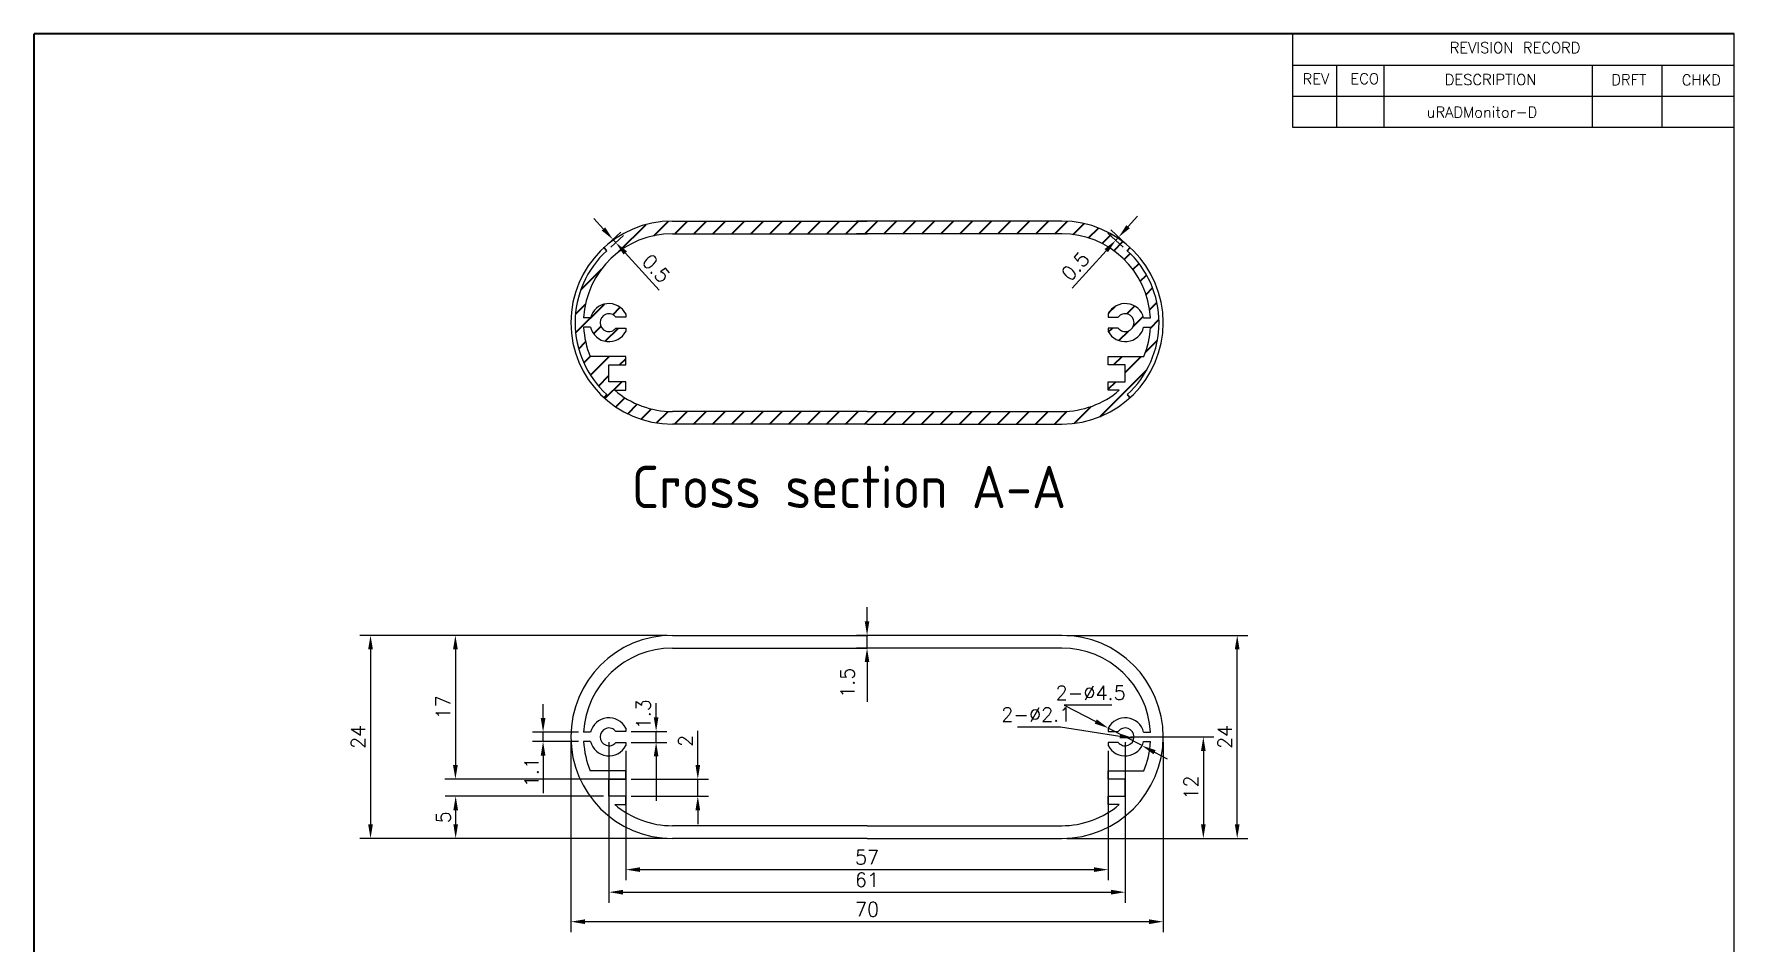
# Model space of a CAD drawing. Header units: millimetres. Extents: x 207 to 636, y 68 to 498.
# Drawn here: x 206.5 to 407.4, y 390.7 to 498 of the extents above; entities that cross this region are included whole.
import ezdxf

# ---------------------------------------------------------------- set-up
doc = ezdxf.new("R2010")
doc.units = ezdxf.units.MM
for name, color, linetype, lineweight in [('Callout', 3, 'Continuous', 0), ('CAXA0', 7, 'Continuous', 70), ('Draw', 7, 'Continuous', 35)]:
    doc.layers.add(name, color=color, linetype=linetype, lineweight=lineweight)
doc.styles.add('ADESK2', font='romans')
doc.styles.get("Standard").update_dxf_attribs({"font": 'txt.shx'})
doc.styles.add('字母与数字', font='isocp.shx', dxfattribs={"height": 0.96, "bigfont": '@extfont2.shx'})
doc.dimstyles.new('ISO-25', dxfattribs={"dimtxt": 2.5, "dimasz": 2, "dimexe": 1.25, "dimexo": 0.625, "dimtad": 1, "dimdsep": 46, "dimtxsty": 'Standard', "dimcen": 2.5, "dimclrt": 256, "dimadec": 0, "dimazin": 0, "dimtfac": 1, "dimtmove": 0, "dimatfit": 3, "dimfxl": 1, "dimarcsym": 0})

# ---------------------------------------------------------------- blocks, each defined once
blk = doc.blocks.new('*D18')
at = {"layer": 'Callout', "color": 0, "lineweight": -2, "transparency": 16777216}
for p, q in [((336.08, 414.97), (345.95, 414.97)), ((344.7, 413.31), (344.7, 404.64)), ((328.58, 402.97), (345.95, 402.97))]:
    blk.add_line(p, q, dxfattribs=at)
at = {"layer": 'Callout', "color": 0, "lineweight": 35, "transparency": 16777216}
for points in [[(344.42, 413.31), (344.97, 413.31), (344.7, 414.97)], [(344.42, 404.64), (344.97, 404.64), (344.7, 402.97)]]:
    blk.add_solid(points, dxfattribs=at)
at = {"layer": 'Defpoints', "color": 0, "lineweight": 35, "transparency": 16777216}
for p in [(335.46, 414.97), (327.96, 402.97), (344.7, 402.97)]:
    blk.add_point(p, dxfattribs=at)
at = {"layer": 'Callout', "lineweight": 25, "transparency": 16777216, "insert": (343.24, 408.97), "char_height": 1.667, "attachment_point": 5, "rotation": 90}
blk.add_mtext('12', dxfattribs=at)
blk = doc.blocks.new('*D19')
at = {"layer": 'Callout', "color": 0, "lineweight": -2, "transparency": 16777216}
for p, q in [((269.96, 414.35), (269.96, 391.88)), ((339.96, 414.35), (339.96, 391.88)), ((338.29, 393.13), (271.63, 393.13))]:
    blk.add_line(p, q, dxfattribs=at)
at = {"layer": 'Callout', "color": 0, "lineweight": 35, "transparency": 16777216}
for points in [[(271.63, 393.41), (271.63, 392.85), (269.96, 393.13)], [(338.29, 393.41), (338.29, 392.85), (339.96, 393.13)]]:
    blk.add_solid(points, dxfattribs=at)
at = {"layer": 'Defpoints', "color": 0, "lineweight": 35, "transparency": 16777216}
for p in [(269.96, 414.97), (339.96, 414.97), (269.96, 393.13)]:
    blk.add_point(p, dxfattribs=at)
at = {"layer": 'Callout', "lineweight": 25, "transparency": 16777216, "insert": (304.96, 394.59), "char_height": 1.667, "attachment_point": 5}
blk.add_mtext('70', dxfattribs=at)
blk = doc.blocks.new('*D20')
at = {"layer": 'Callout', "color": 0, "lineweight": -2, "transparency": 16777216}
for p, q in [((274.46, 414.35), (274.46, 395.37)), ((335.46, 414.35), (335.46, 395.37)), ((276.13, 396.62), (333.79, 396.62))]:
    blk.add_line(p, q, dxfattribs=at)
at = {"layer": 'Callout', "color": 0, "lineweight": 35, "transparency": 16777216}
for points in [[(276.13, 396.9), (276.13, 396.34), (274.46, 396.62)], [(333.79, 396.9), (333.79, 396.34), (335.46, 396.62)]]:
    blk.add_solid(points, dxfattribs=at)
at = {"layer": 'Defpoints', "color": 0, "lineweight": 35, "transparency": 16777216}
for p in [(274.46, 414.97), (335.46, 414.97), (335.46, 396.62)]:
    blk.add_point(p, dxfattribs=at)
at = {"layer": 'Callout', "lineweight": 25, "transparency": 16777216, "insert": (304.96, 398.08), "char_height": 1.667, "attachment_point": 5}
blk.add_mtext('61', dxfattribs=at)
blk = doc.blocks.new('*D21')
at = {"layer": 'Callout', "color": 0, "lineweight": -2, "transparency": 16777216}
for p, q in [((276.46, 413.32), (276.46, 398.03)), ((333.46, 413.32), (333.46, 398.03)), ((278.13, 399.28), (331.79, 399.28))]:
    blk.add_line(p, q, dxfattribs=at)
at = {"layer": 'Callout', "color": 0, "lineweight": 35, "transparency": 16777216}
for points in [[(278.13, 399.56), (278.13, 399.01), (276.46, 399.28)], [(331.79, 399.56), (331.79, 399.01), (333.46, 399.28)]]:
    blk.add_solid(points, dxfattribs=at)
at = {"layer": 'Defpoints', "color": 0, "lineweight": 35, "transparency": 16777216}
for p in [(276.46, 413.94), (333.46, 413.94), (333.46, 399.28)]:
    blk.add_point(p, dxfattribs=at)
at = {"layer": 'Callout', "lineweight": 25, "transparency": 16777216, "insert": (304.96, 400.74), "char_height": 1.667, "attachment_point": 5}
blk.add_mtext('57', dxfattribs=at)
blk = doc.blocks.new('*D22')
at = {"layer": 'Callout', "color": 0, "lineweight": -2, "transparency": 16777216}
for p, q in [((328.58, 426.97), (349.95, 426.97)), ((348.7, 404.64), (348.7, 425.31)), ((329.21, 402.97), (349.95, 402.97))]:
    blk.add_line(p, q, dxfattribs=at)
at = {"layer": 'Callout', "color": 0, "lineweight": 35, "transparency": 16777216}
for points in [[(348.42, 425.31), (348.98, 425.31), (348.7, 426.97)], [(348.42, 404.64), (348.98, 404.64), (348.7, 402.97)]]:
    blk.add_solid(points, dxfattribs=at)
at = {"layer": 'Defpoints', "color": 0, "lineweight": 35, "transparency": 16777216}
for p in [(327.96, 426.97), (348.7, 426.97), (328.58, 402.97)]:
    blk.add_point(p, dxfattribs=at)
at = {"layer": 'Callout', "lineweight": 25, "transparency": 16777216, "insert": (347.24, 414.97), "char_height": 1.667, "attachment_point": 5, "rotation": 90}
blk.add_mtext('24', dxfattribs=at)
blk = doc.blocks.new('*D36')
at = {"layer": 'Callout', "color": 0, "lineweight": -2, "transparency": 16777216}
for p, q in [((284.96, 411.64), (284.96, 415.67)), ((277.08, 409.97), (286.21, 409.97)), ((284.96, 407.97), (284.96, 409.97)), ((277.08, 407.97), (286.21, 407.97)), ((284.96, 406.31), (284.96, 404.64))]:
    blk.add_line(p, q, dxfattribs=at)
at = {"layer": 'Callout', "color": 0, "lineweight": 35, "transparency": 16777216}
for points in [[(284.69, 411.64), (285.24, 411.64), (284.96, 409.97)], [(284.69, 406.31), (285.24, 406.31), (284.96, 407.97)]]:
    blk.add_solid(points, dxfattribs=at)
at = {"layer": 'Defpoints', "color": 0, "lineweight": 35, "transparency": 16777216}
for p in [(276.46, 409.97), (284.96, 409.97), (276.46, 407.97)]:
    blk.add_point(p, dxfattribs=at)
at = {"layer": 'Callout', "lineweight": 35, "transparency": 16777216, "insert": (283.51, 414.49), "char_height": 1.67, "attachment_point": 5, "rotation": 90}
blk.add_mtext('2', dxfattribs=at)
blk = doc.blocks.new('*D42')
at = {"layer": 'Callout', "color": 0, "lineweight": -2, "transparency": 16777216}
for p, q in [((273.83, 407.97), (255.1, 407.97)), ((256.35, 406.31), (256.35, 404.64)), ((281.33, 402.97), (255.1, 402.97))]:
    blk.add_line(p, q, dxfattribs=at)
at = {"layer": 'Callout', "color": 0, "lineweight": 35, "transparency": 16777216}
for points in [[(256.08, 406.31), (256.63, 406.31), (256.35, 407.97)], [(256.08, 404.64), (256.63, 404.64), (256.35, 402.97)]]:
    blk.add_solid(points, dxfattribs=at)
at = {"layer": 'Defpoints', "color": 0, "lineweight": 35, "transparency": 16777216}
for p in [(274.46, 407.97), (256.35, 402.97), (281.96, 402.97)]:
    blk.add_point(p, dxfattribs=at)
at = {"layer": 'Callout', "lineweight": 35, "transparency": 16777216, "insert": (254.9, 405.47), "char_height": 1.67, "attachment_point": 5, "rotation": 90}
blk.add_mtext('5', dxfattribs=at)
blk = doc.blocks.new('*D57')
at = {"layer": 'Callout', "color": 0, "lineweight": -2, "transparency": 16777216}
for p, q in [((281.33, 426.97), (255.07, 426.97)), ((256.32, 425.31), (256.32, 411.64)), ((276.46, 409.97), (255.07, 409.97))]:
    blk.add_line(p, q, dxfattribs=at)
at = {"layer": 'Callout', "color": 0, "lineweight": 35, "transparency": 16777216}
for points in [[(256.04, 425.31), (256.6, 425.31), (256.32, 426.97)], [(256.04, 411.64), (256.6, 411.64), (256.32, 409.97)]]:
    blk.add_solid(points, dxfattribs=at)
at = {"layer": 'Defpoints', "color": 0, "lineweight": 35, "transparency": 16777216}
for p in [(281.96, 426.97), (256.32, 409.97), (277.08, 409.97)]:
    blk.add_point(p, dxfattribs=at)
at = {"layer": 'Callout', "lineweight": 35, "transparency": 16777216, "insert": (254.86, 418.47), "char_height": 1.667, "attachment_point": 5, "rotation": 90}
blk.add_mtext('17', dxfattribs=at)
blk = doc.blocks.new('*D157')
at = {"layer": 'Callout', "color": 0, "lineweight": -2, "transparency": 16777216}
for p, q in [((281.33, 426.97), (245.04, 426.97)), ((246.29, 425.31), (246.29, 404.64)), ((281.33, 402.97), (245.04, 402.97))]:
    blk.add_line(p, q, dxfattribs=at)
at = {"layer": 'Callout', "color": 0, "lineweight": 35, "transparency": 16777216}
for points in [[(246.01, 425.31), (246.57, 425.31), (246.29, 426.97)], [(246.01, 404.64), (246.57, 404.64), (246.29, 402.97)]]:
    blk.add_solid(points, dxfattribs=at)
at = {"layer": 'Defpoints', "color": 0, "lineweight": 35, "transparency": 16777216}
for p in [(281.96, 426.97), (246.29, 402.97), (281.96, 402.97)]:
    blk.add_point(p, dxfattribs=at)
at = {"layer": 'Callout', "lineweight": 35, "transparency": 16777216, "insert": (244.83, 414.97), "char_height": 1.667, "attachment_point": 5, "rotation": 90}
blk.add_mtext('24', dxfattribs=at)
blk = doc.blocks.new('*D160')
at = {"layer": 'Callout', "color": 0, "lineweight": -2, "transparency": 16777216}
for p, q in [((273.81, 474.99), (272.69, 476.23)), ((274.34, 473.22), (275.86, 474.6)), ((274.68, 472.85), (276.19, 474.23)), ((274.93, 473.76), (275.27, 473.39)), ((276.39, 472.16), (280.41, 467.75))]:
    blk.add_line(p, q, dxfattribs=at)
at = {"layer": 'Callout', "color": 0, "lineweight": 35, "transparency": 16777216}
for points in [[(274.02, 475.18), (273.61, 474.81), (274.93, 473.76)], [(276.6, 472.35), (276.19, 471.97), (275.27, 473.39)]]:
    blk.add_solid(points, dxfattribs=at)
at = {"layer": 'Defpoints', "color": 0, "lineweight": 35, "transparency": 16777216}
for p in [(273.88, 472.8), (274.21, 472.43), (275.27, 473.39)]:
    blk.add_point(p, dxfattribs=at)
at = {"layer": 'Callout', "lineweight": 35, "transparency": 16777216, "insert": (280.04, 470.32), "char_height": 1.667, "attachment_point": 5, "rotation": 312.3317}
blk.add_mtext('0.5', dxfattribs=at)
blk = doc.blocks.new('*D161')
at = {"layer": 'Callout', "color": 0, "lineweight": -2, "transparency": 16777216}
for p, q in [((335.81, 475.27), (336.93, 476.5)), ((335.24, 472.85), (333.42, 474.51)), ((335.58, 473.22), (333.76, 474.88)), ((333.23, 472.43), (329.2, 468.02)), ((334.69, 474.03), (334.35, 473.67))]:
    blk.add_line(p, q, dxfattribs=at)
at = {"layer": 'Callout', "color": 0, "lineweight": 35, "transparency": 16777216}
for points in [[(335.6, 475.45), (336.01, 475.08), (334.69, 474.03)], [(333.02, 472.62), (333.43, 472.25), (334.35, 473.67)]]:
    blk.add_solid(points, dxfattribs=at)
at = {"layer": 'Defpoints', "color": 0, "lineweight": 35, "transparency": 16777216}
for p in [(334.35, 473.67), (335.7, 472.43), (336.04, 472.8)]:
    blk.add_point(p, dxfattribs=at)
at = {"layer": 'Callout', "lineweight": 35, "transparency": 16777216, "insert": (329.58, 470.59), "char_height": 1.667, "attachment_point": 5, "rotation": 47.6683}
blk.add_mtext('0.5', dxfattribs=at)

msp = doc.modelspace()

# ---------------------------------------------------------------- hatches: boundary and pattern name
at = {"layer": 'Callout', "lineweight": 35}
h = msp.add_hatch(dxfattribs=at)
h.set_pattern_fill('ANSI31', color=2, scale=0.5)
h.set_pattern_definition([(45, (0, -315.2), (-1.122532, 1.122532), [])])
h.paths.add_polyline_path([(327.959, 475.93), (304.959, 475.93), (303.709, 475.93), (281.959, 475.93, 0.1868365), (273.878, 472.801), (274.214, 472.431, 0.4417645), (274.214, 455.428), (273.878, 455.059, 0.1868365), (281.959, 451.93), (304.959, 451.93), (327.959, 451.93, 0.1868365), (336.04, 455.059), (335.703, 455.428, 0.4417645), (335.703, 472.431), (336.04, 472.801, 0.1868365)])
h.paths.add_polyline_path([(304.959, 474.43), (327.334, 474.43), (327.959, 474.43, -0.3989465), (338.444, 464.48), (337.64, 464.48, 0.6910455), (333.459, 464.96), (333.459, 464.58), (334.634, 464.58, -2.8840325), (334.634, 463.28), (333.459, 463.28), (333.459, 462.899, 0.6910455), (337.64, 463.38), (338.444, 463.38, -0.0848077), (337.667, 459.93), (333.459, 459.93), (333.459, 458.93), (335.459, 458.93), (335.459, 456.93), (333.459, 456.93), (333.459, 455.93), (334.759, 455.93, -0.1779812), (327.959, 453.43), (304.959, 453.43), (281.959, 453.43, -0.1779812), (275.158, 455.93), (276.459, 455.93), (276.459, 456.93), (274.459, 456.93), (274.459, 458.93), (276.459, 458.93), (276.459, 459.93), (272.25, 459.93, -0.0848077), (271.473, 463.38), (272.277, 463.38, 0.6910455), (276.459, 462.899), (276.459, 463.28), (275.283, 463.28, -2.8840325), (275.283, 464.58), (276.459, 464.58), (276.459, 464.96, 0.6910455), (272.277, 464.48), (271.473, 464.48, -0.3989465), (281.959, 474.43)], flags=16)

# ---------------------------------------------------------------- linework, layer by layer
at = {"layer": 'Callout', "color": 0, "lineweight": 35}
for p, q in [((274.214, 472.431), (273.878, 472.801)), ((335.703, 472.431), (336.04, 472.801)), ((274.214, 455.428), (273.878, 455.059)), ((335.703, 455.428), (336.04, 455.059))]:
    msp.add_line(p, q, dxfattribs=at)
at = {"layer": 'Callout', "lineweight": 25}
for p, q in [((304.959, 428.64), (304.959, 430.307)), ((304.959, 425.473), (304.959, 426.973)), ((304.959, 423.806), (304.959, 419.127)), ((280.037, 417.29), (280.037, 418.957)), ((333.883, 418.725), (328.258, 418.725)), ((328.258, 418.725), (331.985, 416.783)), ((322.739, 416.149), (327.808, 416.149)), ((327.808, 416.149), (334.849, 415.067)), ((337.454, 413.934), (333.463, 416.013)), ((270.848, 415.523), (265.432, 415.523)), ((270.848, 414.423), (265.432, 414.423)), ((277.084, 415.623), (281.287, 415.623)), ((277.084, 414.323), (281.287, 414.323)), ((280.037, 414.323), (280.037, 415.623)), ((280.037, 412.656), (280.037, 407.425)), ((338.932, 413.163), (340.41, 412.393))]:
    msp.add_line(p, q, dxfattribs=at)
for points in [[(304.681, 428.64), (305.236, 428.64), (304.959, 426.973)], [(304.681, 423.806), (305.236, 423.806), (304.959, 425.473)], [(266.404, 417.19), (266.96, 417.19), (266.682, 415.523)], [(279.759, 417.29), (280.315, 417.29), (280.037, 415.623)], [(266.404, 412.756), (266.96, 412.756), (266.682, 414.423)], [(279.759, 412.656), (280.315, 412.656), (280.037, 414.323)], [(334.891, 415.341), (334.807, 414.792), (336.497, 414.814)], [(339.061, 413.41), (338.804, 412.917), (337.454, 413.934)]]:
    msp.add_solid(points, dxfattribs=at)
at = {"layer": 'CAXA0', "lineweight": 35}
for p in [(407.403, 498.04), (206.526, 215.346)]:
    msp.add_line(p, (206.526, 498.04), dxfattribs=at)
at = {"layer": 'CAXA0', "color": 0, "lineweight": 25}
for p, q in [((355.241, 498.04), (355.241, 487.018)), ((407.403, 215.346), (407.403, 498.04)), ((355.241, 494.366), (407.403, 494.366)), ((360.475, 487.018), (360.475, 494.366)), ((366.059, 487.018), (366.059, 494.366)), ((390.68, 487.018), (390.68, 494.366)), ((398.932, 487.018), (398.932, 494.366)), ((355.241, 490.692), (407.403, 490.692)), ((355.241, 487.018), (407.403, 487.018)), ((276.459, 464.96), (276.459, 464.58)), ((333.459, 464.96), (333.459, 464.58)), ((276.459, 463.28), (276.459, 462.899)), ((333.459, 463.28), (333.459, 462.899))]:
    msp.add_line(p, q, dxfattribs=at)
at = {"layer": 'CAXA0', "lineweight": 25}
for p, q in [((276.459, 416.004), (276.459, 415.623)), ((333.459, 416.004), (333.459, 415.623)), ((276.459, 414.323), (276.459, 413.942)), ((333.459, 414.323), (333.459, 413.942))]:
    msp.add_line(p, q, dxfattribs=at)
at = {"layer": 'Draw', "color": 0, "lineweight": 25}
for p, q in [((281.959, 475.93), (304.959, 475.93)), ((281.959, 474.43), (304.959, 474.43)), ((327.334, 475.93), (303.709, 475.93)), ((327.334, 474.43), (303.709, 474.43)), ((327.959, 475.93), (304.959, 475.93)), ((327.959, 474.43), (304.959, 474.43)), ((272.277, 464.48), (271.473, 464.48)), ((276.459, 464.58), (275.283, 464.58)), ((333.459, 464.58), (334.634, 464.58)), ((337.64, 464.48), (338.444, 464.48)), ((272.277, 463.38), (271.473, 463.38)), ((275.283, 463.28), (276.459, 463.28)), ((334.634, 463.28), (333.459, 463.28)), ((337.64, 463.38), (338.444, 463.38)), ((276.459, 459.93), (272.25, 459.93)), ((274.459, 456.93), (274.459, 458.93)), ((274.459, 458.93), (276.459, 458.93)), ((276.459, 458.93), (276.459, 459.93)), ((333.459, 458.93), (333.459, 459.93)), ((333.459, 459.93), (337.667, 459.93)), ((335.459, 458.93), (333.459, 458.93)), ((335.459, 456.93), (335.459, 458.93)), ((276.459, 456.93), (274.459, 456.93)), ((276.459, 455.93), (276.459, 456.93)), ((333.459, 455.93), (333.459, 456.93)), ((333.459, 456.93), (335.459, 456.93)), ((275.158, 455.93), (276.459, 455.93)), ((334.759, 455.93), (333.459, 455.93)), ((304.959, 453.43), (281.959, 453.43)), ((304.959, 453.43), (327.959, 453.43)), ((304.959, 451.93), (281.959, 451.93)), ((304.959, 451.93), (327.959, 451.93))]:
    msp.add_line(p, q, dxfattribs=at)
at = {"layer": 'Draw', "lineweight": 25}
for p, q in [((281.959, 426.973), (304.959, 426.973)), ((327.334, 426.973), (303.709, 426.973)), ((327.959, 426.973), (304.959, 426.973)), ((281.959, 425.473), (304.959, 425.473)), ((327.334, 425.473), (303.709, 425.473)), ((327.959, 425.473), (304.959, 425.473)), ((266.682, 417.19), (266.682, 418.857)), ((266.682, 414.423), (266.682, 415.523)), ((272.277, 415.523), (271.473, 415.523)), ((272.277, 414.423), (271.473, 414.423)), ((276.459, 415.623), (275.283, 415.623)), ((275.283, 414.323), (276.459, 414.323)), ((333.459, 415.623), (334.634, 415.623)), ((334.634, 414.323), (333.459, 414.323)), ((337.64, 415.523), (338.444, 415.523)), ((337.64, 414.423), (338.444, 414.423)), ((266.682, 412.756), (266.682, 408.302)), ((276.459, 410.973), (272.25, 410.973)), ((274.459, 407.973), (274.459, 409.973)), ((274.459, 409.973), (276.459, 409.973)), ((276.459, 409.973), (276.459, 410.973)), ((333.459, 409.973), (333.459, 410.973)), ((333.459, 410.973), (337.667, 410.973)), ((335.459, 409.973), (333.459, 409.973)), ((335.459, 407.973), (335.459, 409.973)), ((276.459, 407.973), (274.459, 407.973)), ((276.459, 406.973), (276.459, 407.973)), ((333.459, 406.973), (333.459, 407.973)), ((333.459, 407.973), (335.459, 407.973)), ((275.158, 406.973), (276.459, 406.973)), ((334.759, 406.973), (333.459, 406.973)), ((304.959, 404.473), (281.959, 404.473)), ((304.959, 404.473), (327.959, 404.473)), ((304.959, 402.973), (281.959, 402.973)), ((304.959, 402.973), (327.959, 402.973))]:
    msp.add_line(p, q, dxfattribs=at)
at = {"layer": 'Draw', "color": 0, "lineweight": 25}
for centre, radius, start, end in [((281.959, 463.93), 12, 90, 270), ((281.959, 463.93), 10.5, 90, 176.99742), ((327.959, 463.93), 12, 270, 90), ((327.959, 463.93), 10.5, 3.00258, 90), ((281.959, 463.93), 11.5, 132.33172, 227.66828), ((327.959, 463.93), 11.5, 312.33172, 47.66828), ((274.459, 463.93), 2.25, 27.26604, 165.851), ((335.459, 463.93), 2.25, 14.149, 152.73396), ((274.459, 463.93), 1.05, 38.24662, 321.75338), ((335.459, 463.93), 1.05, 218.24662, 141.75338), ((281.959, 463.93), 10.5, 183.00258, 202.39269), ((274.459, 463.93), 2.25, 194.149, 332.73396), ((335.459, 463.93), 2.25, 207.26604, 345.851), ((327.959, 463.93), 10.5, 337.60731, 356.99742), ((281.959, 463.93), 10.5, 229.63241, 270), ((327.959, 463.93), 10.5, 270, 310.36759)]:
    msp.add_arc(centre, radius, start, end, dxfattribs=at)
at = {"layer": 'Draw', "lineweight": 25}
for centre, radius, start, end in [((281.959, 414.973), 12, 90, 270), ((327.959, 414.973), 12, 270, 90), ((281.959, 414.973), 10.5, 90, 176.99742), ((327.959, 414.973), 10.5, 3.00258, 90), ((274.459, 414.973), 2.25, 27.26604, 165.851), ((274.459, 414.973), 1.05, 38.24662, 321.75338), ((335.459, 414.973), 2.25, 14.149, 152.73396), ((335.459, 414.973), 1.05, 218.24662, 141.75338), ((281.959, 414.973), 10.5, 183.00258, 202.39269), ((274.459, 414.973), 2.25, 194.149, 332.73396), ((335.459, 414.973), 2.25, 207.26604, 345.851), ((327.959, 414.973), 10.5, 337.60731, 356.99742), ((281.959, 414.973), 10.5, 229.63241, 270), ((327.959, 414.973), 10.5, 270, 310.36759)]:
    msp.add_arc(centre, radius, start, end, dxfattribs=at)
msp.add_solid([(332.114, 417.029), (331.857, 416.537), (333.463, 416.013)], dxfattribs=at)

# ---------------------------------------------------------------- texts
at = {"layer": 'Callout', "color": 2, "lineweight": 35, "insert": (277.158, 447.007), "char_height": 5, "attachment_point": 1, "style": '字母与数字'}
msp.add_mtext_dynamic_manual_height_columns('Cross section A-A', width=54.45005, gutter_width=4.8, heights=[0], dxfattribs=at)
at = {"layer": 'Callout', "lineweight": 25, "char_height": 1.6667, "attachment_point": 5, "rotation": 90}
for s, insert in [('1.5', (302.66, 421.371)), ('1.3', (278.532, 417.639)), ('1.1', (265.302, 410.808))]:
    msp.add_mtext(s, dxfattribs=dict(at, insert=insert))
at = {"layer": 'Callout', "lineweight": 25, "char_height": 1.6667, "attachment_point": 5}
for s, insert in [('2-∅4.5', (331.383, 420.183)), ('2-∅2.1', (324.962, 417.606))]:
    msp.add_mtext(s, dxfattribs=dict(at, insert=insert))
at = {"layer": 'CAXA0', "color": 0, "lineweight": 25}
for s, height, p in [('REVISION RECORD', 1.26998, (373.815, 495.793)), ('ECO', 1.27, (362.086, 492.117)), ('DRFT', 1.27, (392.911, 492.001)), ('CHKD', 1.27, (401.231, 491.98))]:
    msp.add_text(s, height=height, dxfattribs=at).set_placement(p)
at = {"layer": 'CAXA0', "color": 0, "lineweight": 25, "style": 'ADESK2'}
for s, height, p in [('REV', 1.27, (356.416, 492.093)), ('DESCRIPTION', 1.26998, (373.226, 492.019)), ('uRADMonitor-D', 1.26998, (371.097, 488.168))]:
    msp.add_text(s, height=height, dxfattribs=at).set_placement(p)

# ---------------------------------------------------------------- dimensions: what is measured, and where the dimension line sits
at = {"layer": 'Callout', "lineweight": 35}
for p1, p2, distance, picture, middle in [((273.878, 472.801), (274.214, 472.431), 1.428, '*D160', (280.042, 470.319)), ((336.04, 472.801), (335.703, 472.431), -1.832, '*D161', (329.577, 470.591))]:
    dim = msp.add_aligned_dim(p1=p1, p2=p2, distance=distance, dimstyle='ISO-25', override={"dimtxt": 1.6667, "dimasz": 1.6667, "dimgap": 0.6245}, dxfattribs=at)
    dim.commit()
    dim.dimension.update_dxf_attribs({"geometry": picture, "text_midpoint": middle})
for base, p1, p2, angle, picture, middle in [((246.288, 402.973), (281.959, 426.973), (281.959, 402.973), 90, '*D157', (244.831, 414.973)), ((256.322, 409.973), (281.959, 426.973), (277.084, 409.973), 90, '*D57', (254.864, 418.473)), ((284.964, 409.973), (276.459, 407.973), (276.459, 409.973), 270, '*D36', (283.506, 414.487)), ((256.353, 402.973), (274.459, 407.973), (281.959, 402.973), 270, '*D42', (254.895, 405.473))]:
    dim = msp.add_linear_dim(base=base, p1=p1, p2=p2, angle=angle, dimstyle='ISO-25', override={"dimtxt": 1.6667, "dimasz": 1.6667, "dimgap": 0.6245}, dxfattribs=at)
    dim.commit()
    dim.dimension.update_dxf_attribs({"geometry": picture, "text_midpoint": middle})
at = {"layer": 'Callout', "lineweight": 25}
for base, p1, p2, picture, middle in [((348.699, 426.973), (328.584, 402.973), (327.959, 426.973), '*D22', (347.241, 414.973)), ((344.695, 402.973), (335.459, 414.973), (327.959, 402.973), '*D18', (343.237, 408.973))]:
    dim = msp.add_linear_dim(base=base, p1=p1, p2=p2, angle=90, dimstyle='ISO-25', override={"dimtxt": 1.6667, "dimasz": 1.6667, "dimgap": 0.6245}, dxfattribs=at)
    dim.commit()
    dim.dimension.update_dxf_attribs({"geometry": picture, "text_midpoint": middle})
for base, p1, p2, picture, middle in [((269.959, 393.131), (339.959, 414.973), (269.959, 414.973), '*D19', (304.959, 394.588)), ((335.459, 396.618), (274.459, 414.973), (335.459, 414.973), '*D20', (304.959, 398.076)), ((333.459, 399.285), (276.459, 413.942), (333.459, 413.942), '*D21', (304.959, 400.742))]:
    dim = msp.add_linear_dim(base=base, p1=p1, p2=p2, dimstyle='ISO-25', override={"dimtxt": 1.6667, "dimasz": 1.6667, "dimgap": 0.6245}, dxfattribs=at)
    dim.commit()
    dim.dimension.update_dxf_attribs({"geometry": picture, "text_midpoint": middle})

doc.saveas('drawing.dxf')
